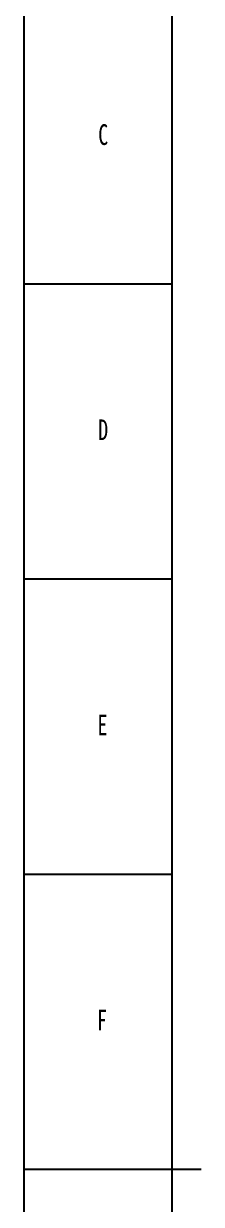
# Model space of a CAD drawing. Header units: millimetres. Extents: x 0 to 841, y 0 to 594.
# Drawn here: x 0 to 30, y 291.1 to 491.1 of the extents above; entities that cross this region are included whole.
import ezdxf

# ---------------------------------------------------------------- set-up
doc = ezdxf.new("R2010")
doc.units = ezdxf.units.MM
doc.layers.add('10', color=7, linetype='Continuous')
doc.layers.add('5', color=7, linetype='Continuous')
doc.styles.add('SLDTEXTSTYLE4', font='TXT', dxfattribs={"width": 0.7})

msp = doc.modelspace()

# ---------------------------------------------------------------- linework, layer by layer
at = {"layer": '5', "color": 7}
msp.add_line((0, 594), (0, 0), dxfattribs=at)
at = {"layer": '5', "color": 7, "lineweight": 25}
msp.add_line((25, 584), (25, 10), dxfattribs=at)
at = {"layer": '5'}
for p, q in [((0, 447), (25, 447)), ((0, 397), (25, 397)), ((0, 347), (25, 347))]:
    msp.add_line(p, q, dxfattribs=at)
at = {"layer": '5', "lineweight": 25}
msp.add_line((0, 297), (30, 297), dxfattribs=at)

# ---------------------------------------------------------------- texts
at = {"layer": '10', "char_height": 3.5, "attachment_point": 2, "style": 'SLDTEXTSTYLE4'}
for s, insert in [('C', (13.43, 474.03)), ('D', (13.43, 424.03)), ('E', (13.32, 374.03)), ('F', (13.22, 324.03))]:
    msp.add_mtext(s, dxfattribs=dict(at, insert=insert))

doc.saveas('drawing.dxf')
